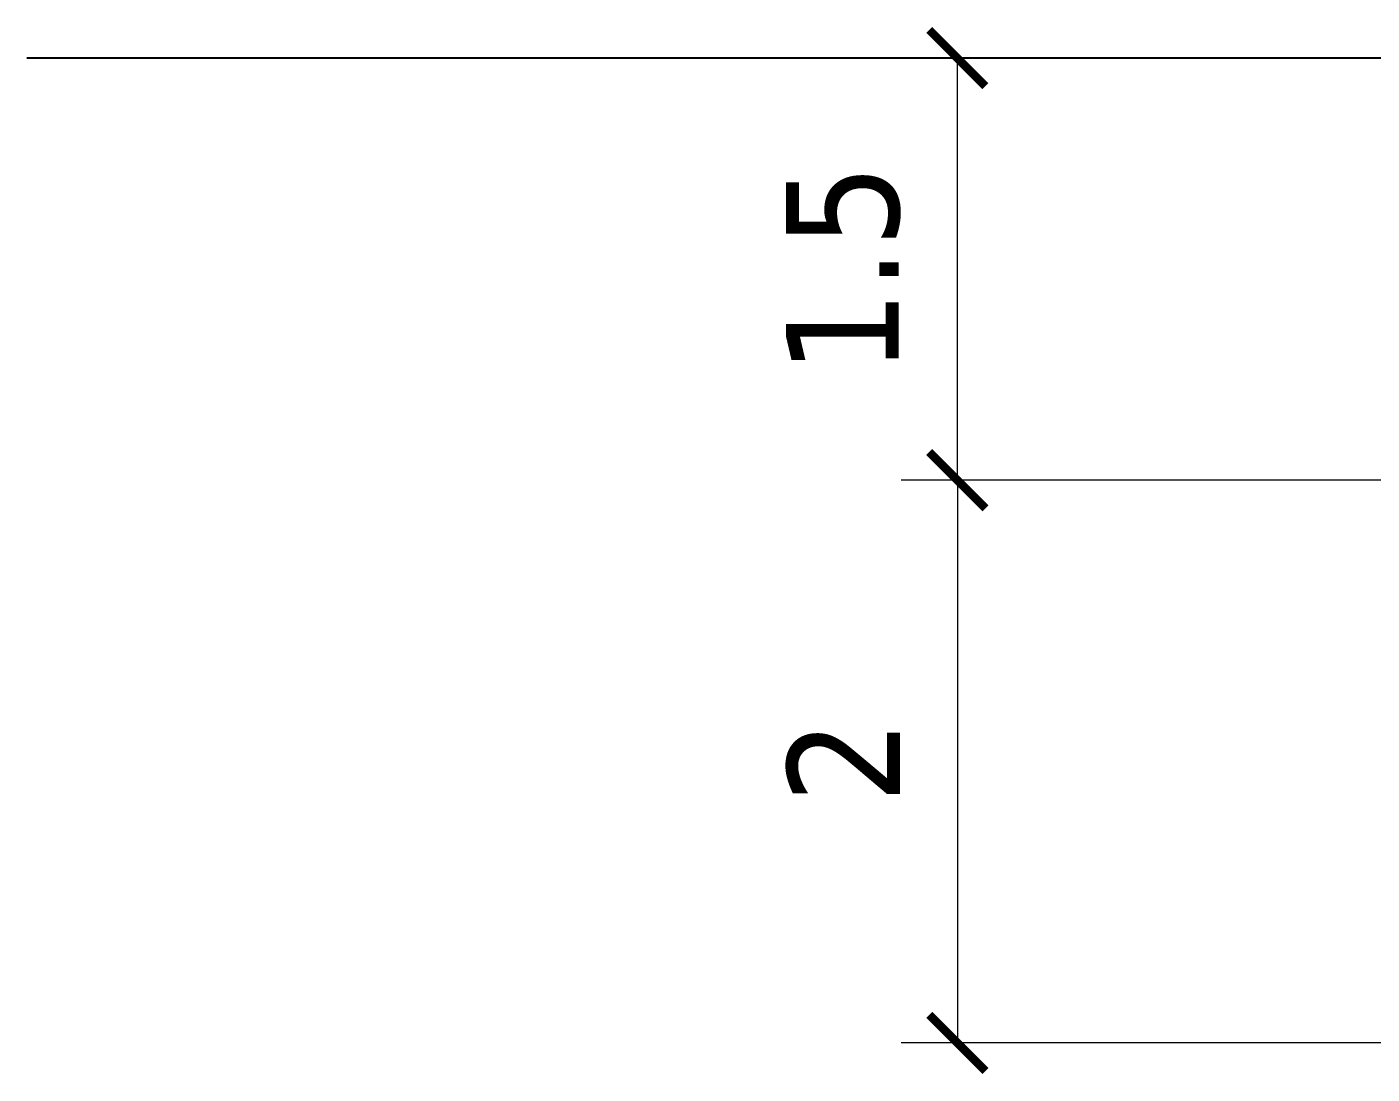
# Model space of a CAD drawing. Header units: millimetres. Extents: x -492806 to 8131902, y -181351 to 2373952.
# Drawn here: x -233523 to -228741, y -146139 to -142418 of the extents above; entities that cross this region are included whole.
import ezdxf

# ---------------------------------------------------------------- set-up
doc = ezdxf.new("R2010")
doc.units = ezdxf.units.MM
doc.header["$LTSCALE"] = 50
doc.layers.add('text', color=5, linetype='Continuous', lineweight=15)
doc.styles.get("Standard").update_dxf_attribs({"font": 'tahoma.ttf'})
doc.dimstyles.new('S-25$0', dxfattribs={"dimscale": 0, "dimtxt": 2, "dimasz": 1, "dimexe": 1, "dimexo": 2, "dimgap": 1, "dimtad": 3, "dimlfac": 0.001, "dimzin": 9, "dimdsep": 46, "dimtxsty": 'Standard', "dimblk": 'ARCHTICK', "dimcen": 2, "dimclrd": 256, "dimclre": 256, "dimclrt": 256, "dimadec": 0, "dimazin": 2, "dimtfac": 1, "dimtmove": 0, "dimatfit": 3, "dimldrblk": 'DOTSMALL', "dimfxl": 1, "dimlwd": -1, "dimlwe": -1, "dimarcsym": 0})

# ---------------------------------------------------------------- blocks, each defined once
blk = doc.blocks.new('_ArchTick')
at = {"color": 0, "linetype": 'ByBlock', "const_width": 0.15}
blk.add_lwpolyline([(-0.5, -0.5), (0.5, 0.5)], dxfattribs=at)
blk = doc.blocks.new('*D489')
at = {"layer": 'Defpoints', "color": 0, "transparency": 16777216}
for p in [(-230215.6, -142528.5), (-226523.2, -142528.5), (-226523.2, -144028.5)]:
    blk.add_point(p, dxfattribs=at)
at = {"layer": 'text', "transparency": 16777216}
for p, q in [((-226923.2, -142528.5), (-230415.6, -142528.5)), ((-230215.6, -144028.5), (-230215.6, -142528.5)), ((-226923.2, -144028.5), (-230415.6, -144028.5))]:
    blk.add_line(p, q, dxfattribs=at)
at = {"layer": 'text', "transparency": 16777216, "xscale": 199.9999771946564, "yscale": 199.9999771946564, "zscale": 199.9999771946564}
for p, rotation in [((-230215.6, -142528.5), 90), ((-230215.6, -144028.5), 270)]:
    blk.add_blockref('_ArchTick', p, dxfattribs=dict(at, rotation=rotation))
at = {"layer": 'text', "transparency": 16777216, "insert": (-230620.4, -143278.5), "char_height": 400, "attachment_point": 5, "rotation": 90}
blk.add_mtext('1.5', dxfattribs=at)
blk = doc.blocks.new('_DotSmall')
at = {"color": 0, "linetype": 'ByBlock', "const_width": 0.5}
blk.add_lwpolyline([(-0.0625, 0, 1), (0.0625, 0, 1)], format="xyb", close=True, dxfattribs=at)
blk = doc.blocks.new('*D490')
at = {"layer": 'Defpoints', "color": 0, "transparency": 16777216}
for p in [(-226523.2, -144028.5), (-230215.6, -146028.5), (-226523.2, -146028.5)]:
    blk.add_point(p, dxfattribs=at)
at = {"layer": 'text', "transparency": 16777216}
for p, q in [((-226923.2, -144028.5), (-230415.6, -144028.5)), ((-230215.6, -144028.5), (-230215.6, -146028.5)), ((-226923.2, -146028.5), (-230415.6, -146028.5))]:
    blk.add_line(p, q, dxfattribs=at)
at = {"layer": 'text', "transparency": 16777216, "xscale": 199.9999771946564, "yscale": 199.9999771946564, "zscale": 199.9999771946564}
for p, rotation in [((-230215.6, -144028.5), 90), ((-230215.6, -146028.5), 270)]:
    blk.add_blockref('_ArchTick', p, dxfattribs=dict(at, rotation=rotation))
at = {"layer": 'text', "transparency": 16777216, "insert": (-230619.7, -145028.5), "char_height": 400, "attachment_point": 5, "rotation": 90}
blk.add_mtext('2', dxfattribs=at)

msp = doc.modelspace()

# ---------------------------------------------------------------- linework, layer by layer
msp.add_line((-220023.234, -142528.522), (-233523.234, -142528.522))

# ---------------------------------------------------------------- dimensions: what is measured, and where the dimension line sits
at = {"layer": 'text'}
for base, p2, picture, middle in [((-230215.558, -142528.522), (-226523.234, -142528.522), '*D489', (-230620.394, -143278.522)), ((-230215.558, -146028.522), (-226523.234, -146028.522), '*D490', (-230619.722, -145028.522))]:
    dim = msp.add_linear_dim(base=base, p1=(-226523.234, -144028.522), p2=p2, angle=90, dimstyle='S-25$0', override={"dimscale": 199.999977}, dxfattribs=at)
    dim.commit()
    dim.dimension.update_dxf_attribs({"geometry": picture, "text_midpoint": middle})

doc.saveas('drawing.dxf')
